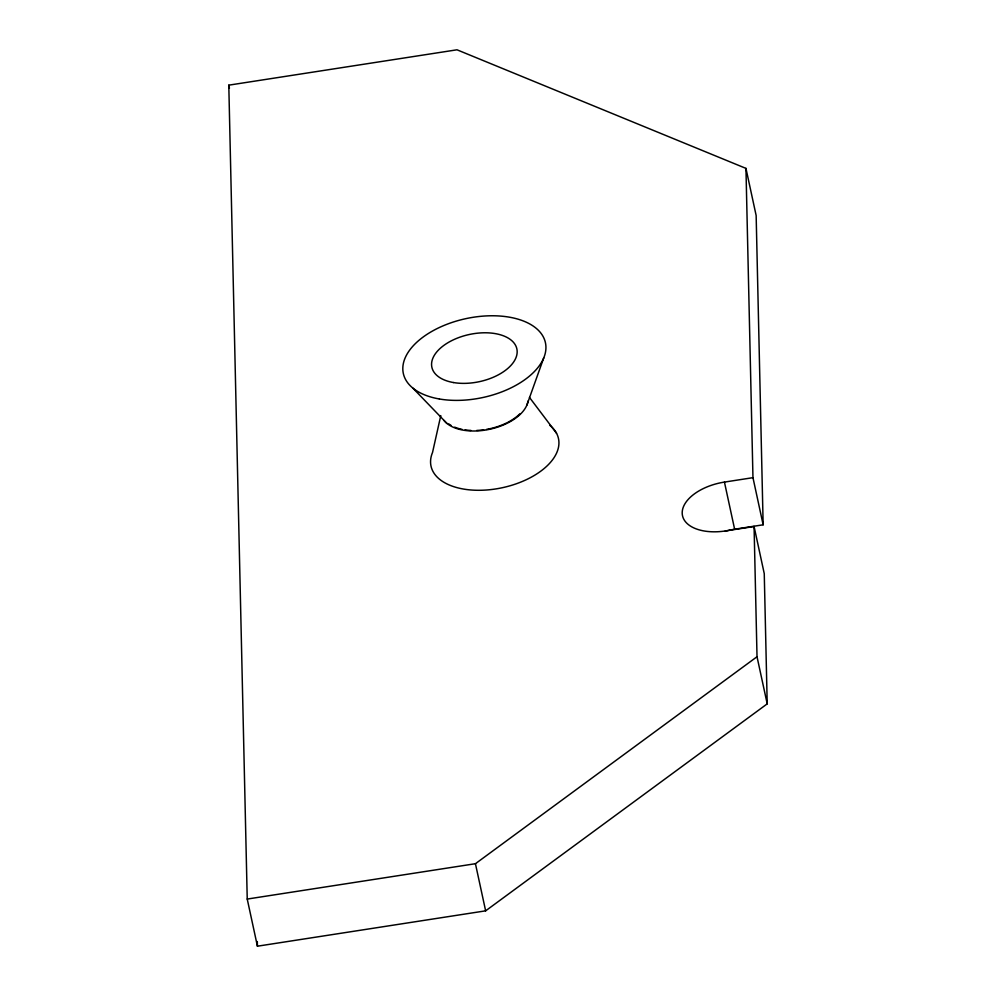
<?xml version="1.0" encoding="UTF-8"?>
<svg xmlns="http://www.w3.org/2000/svg" width="996" height="996" viewBox="0 0 996 996"><rect width="100%" height="100%" fill="white"/><g stroke="black" fill="none" stroke-linecap="round" stroke-linejoin="round"><path stroke-width="1.49" d="M440.78 415.606L432.538 452.458A65.201 36.18 -12.2 0 0 503.951 487.355A65.201 36.18 -12.2 0 0 549.917 425.417M526.872 405.123L543.729 357.938M247.232 899.064L475.441 863.706L757.022 656.738L754.072 526.51L725.549 530.93A43.475 24.116 -12.2 0 1 682.198 513.139A43.475 24.116 -12.2 0 1 724.441 482.089L752.964 477.669L745.954 168.386L457.002 49.8L228.794 85.158L247.232 899.064L257.416 946.2L485.637 910.842L767.206 703.861L764.256 573.646L754.072 526.51M724.914 531.366A43.475 24.116 -12.2 0 1 734.625 529.225L763.148 524.805L756.151 215.522L745.954 168.386M412.854 388.091L447.03 423.512M529.474 397.429L556.527 433.248M752.964 477.669L763.148 524.805M724.441 482.089L734.625 529.225M757.022 656.738L767.206 703.861M475.441 863.706L485.637 910.842M228.794 85.158L229.454 88.196M257.317 941.544L257.416 946.2M519.937 413.776A43.475 24.116 -12.2 0 1 507.786 422.354M506.429 423.039A43.475 24.116 -12.2 0 1 486.496 429.401M483.72 429.824A43.475 24.116 -12.2 0 1 476.735 430.446M470.959 430.446A43.475 24.116 -12.2 0 1 465.045 429.886M462.044 429.363A43.475 24.116 -12.2 0 1 454.686 427.16M450.951 425.329A43.475 24.116 -12.2 0 1 448.76 423.91M528.029 401.077A44.347 24.601 -12.2 0 1 490.816 429.015A44.347 24.601 -12.2 0 1 444.004 420.449M453.454 382.539A43.475 24.116 -12.2 0 0 517.161 351.439A43.475 24.116 -12.2 0 0 452.495 340.246A43.475 24.116 -12.2 0 0 453.454 382.539M439.385 398.985A72.696 40.338 -12.2 0 0 545.933 346.982A72.696 40.338 -12.2 0 0 437.792 328.257A72.696 40.338 -12.2 0 0 439.385 398.985"/></g></svg>
